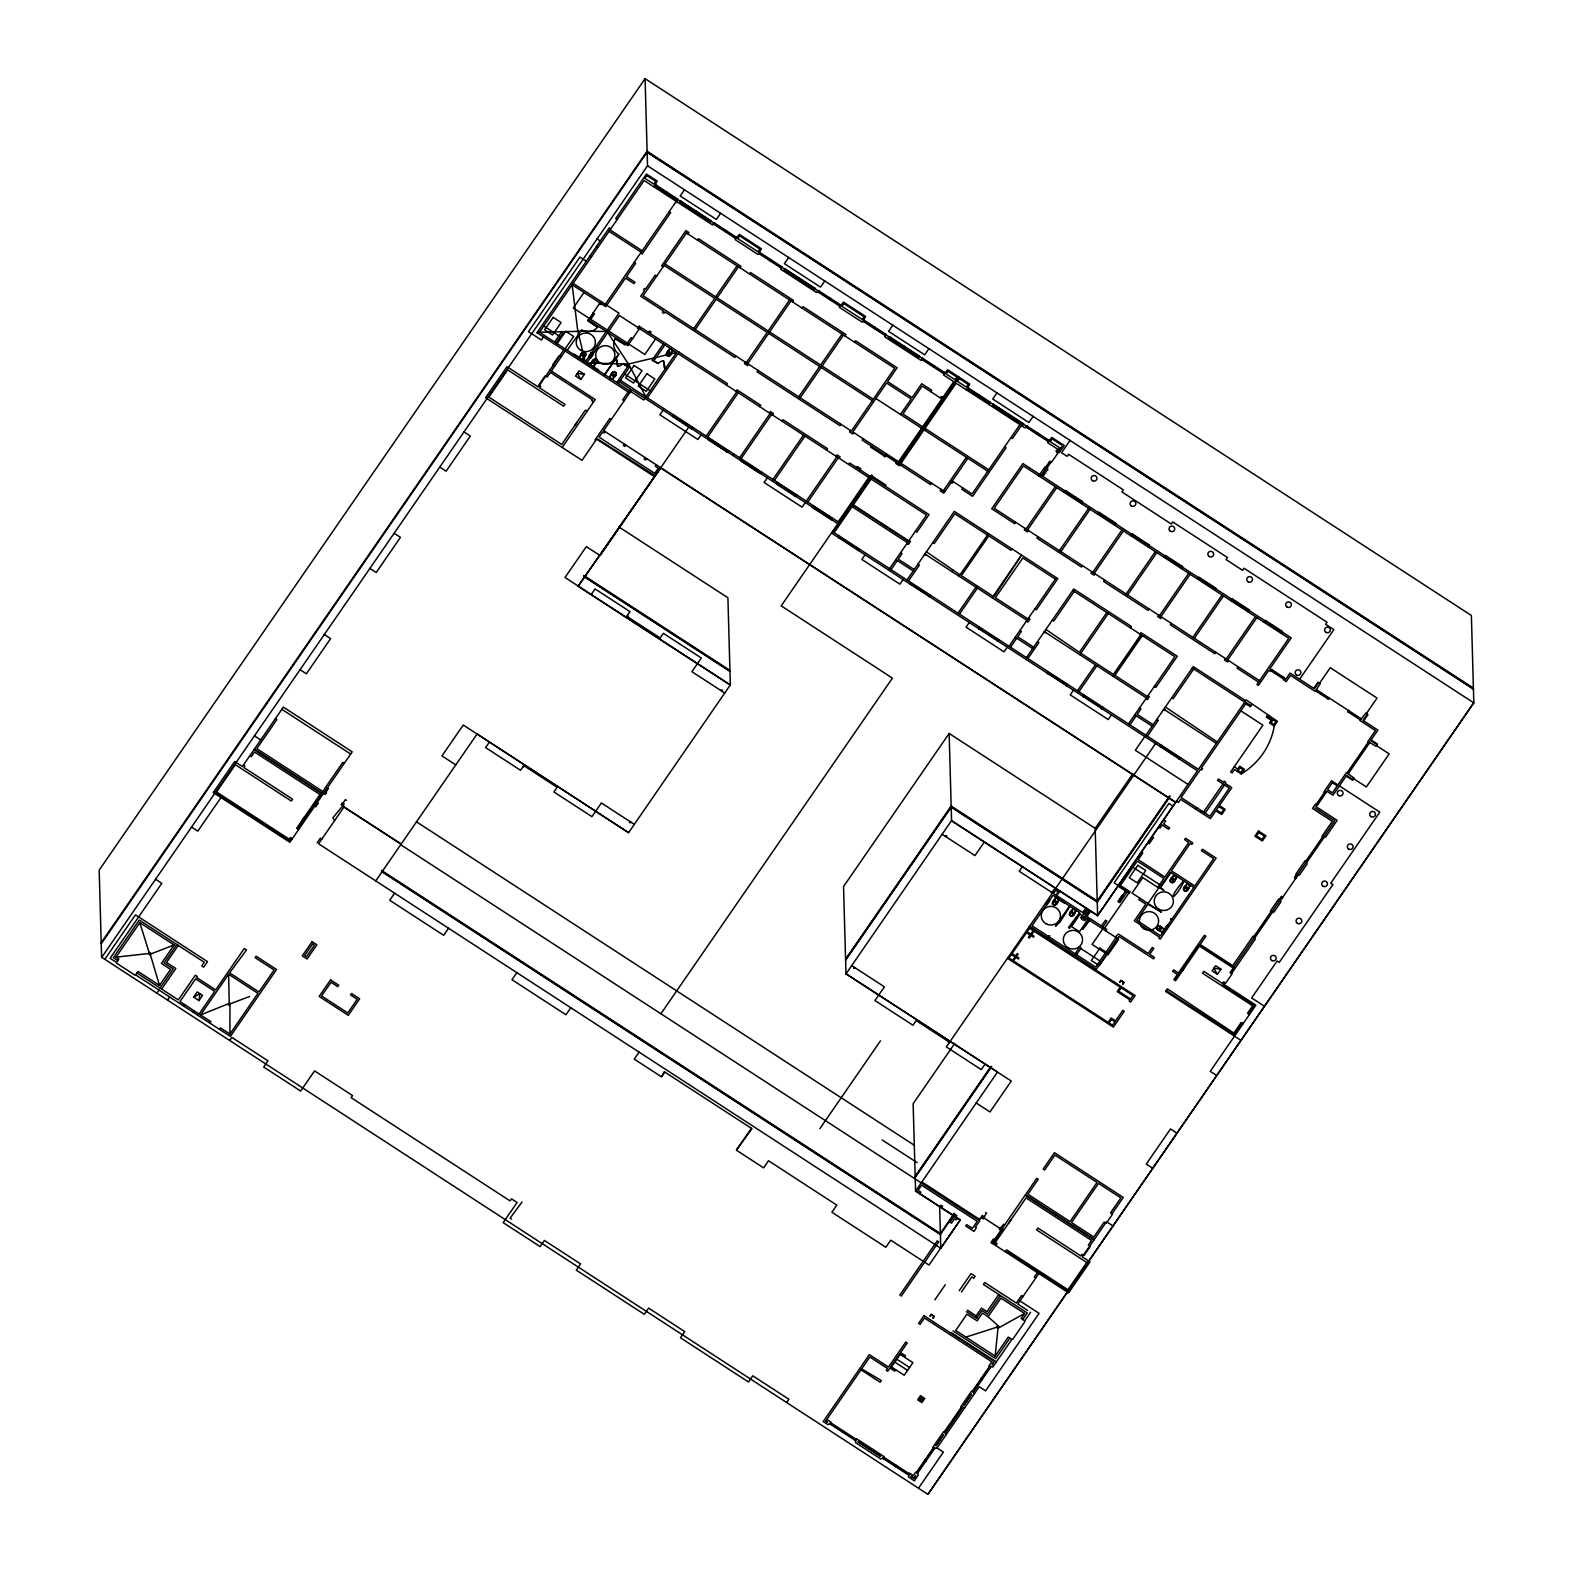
<?xml version="1.0" encoding="UTF-8"?>
<svg xmlns="http://www.w3.org/2000/svg" width="1573" height="1573" viewBox="0 0 1573 1573"><rect width="100%" height="100%" fill="white"/><g stroke="black" fill="none" stroke-linecap="round" stroke-linejoin="round"><path stroke-width="1.5" d="M148.57 953.71C151.736 957.76 150.91 949.561 148.609 953.533L116.009 957.151L139.8 922.643L174.151 944.96L161.409 963.443L170.572 969.401L159.522 985.426L137.991 971.426L135.632 974.867L230.386 1036.41L276.553 969.499L256.084 956.187L255.101 957.623L274.115 969.971L258.955 991.934L229.579 972.842L246.509 949.974L244.248 948.519L215.698 989.909L196.566 977.482L197.274 976.459L195.347 975.201L178.319 999.877L136.93 972.979M628.61 364.661L628.276 363.461L645.893 396.888M988.08 1316.719L982.496 1313.081L977.148 1320.828L966.923 1314.183L955.696 1330.463L995.158 1356.103L997.99 1328.222L1024.574 1313.475L1000.92 1298.099L988.08 1316.719L999.091 1326.649M198.984 1000.566L199.889 993.664L193.656 997.105L198.984 1000.566L202.543 995.394L197.235 991.934L193.656 997.105M583.603 360.827L573.693 354.299M1054.755 896.394L1064.724 902.882M1159.458 928.483L1159.616 928.247A2.517 2.438 -1.6 0 1 1160.677 928.601L1160.264 929.191M598.448 370.559L588.479 364.091M1473.822 702.875L1471.384 615.495L645.087 78.65L99.178 870.125L101.616 957.505L647.525 165.775L1473.822 702.875L927.913 1494.35L101.596 957.229M101.203 942.719L647.113 151.244L1473.409 688.089M101.223 943.78L647.152 152.03L1473.429 688.876M104.801 959.314L135.455 914.857L207.479 961.654L203.684 967.159L201.757 965.901L204.254 962.283L139.269 920.067L113.335 957.662L117.798 960.552M619.408 381.747L630.301 388.826L629.633 392.876L537.003 332.69L609.282 227.908L610.737 228.872M220.987 797.55L197.805 831.154L191.434 827.005M543.511 336.917L541.368 340.024L528.489 331.647L579.906 257.107L586.277 261.256M653.778 186.754L655.449 184.67L677.786 199.181L676.98 200.341L654.663 185.85M655.194 186.184L655.98 185.024M583.976 292.499L573.28 307.993L589.226 318.356M554.6 342.069L561.364 332.237L562.839 333.201L556.056 343.012M557.117 343.701L565.67 331.293L573.653 336.484L565.1 348.891M665.556 192.928L666.362 191.768M666.087 193.263L666.893 192.103M539.087 384.657L545.182 375.809L547.168 377.087L550.393 372.447L592.51 399.817L591.802 400.84L593.532 401.96M558.867 355.97L552.752 364.818L554.758 366.116M563.724 350.051L538.222 386.997L506.998 366.706L485.605 397.713L582.03 460.358L596.678 439.103L654.545 476.698M551.356 371.031L565.179 350.995M567.224 350.268L581.656 329.897A11.974 11.621 -1.6 0 0 597.602 327.164L587.81 320.42M599.392 303.628L600.847 304.572L602.361 302.39L599.923 302.861L587.889 320.853L597.602 327.164M599.923 302.861L572.159 284.811L577.763 331.077L606.333 331.51L588.243 319.771L590.701 319.299L594.437 313.872L592.982 312.929M676.449 200.007L677.255 198.847M605.29 304.277L676.41 201.187M676.429 201.482L677.727 199.614L713.808 223.051L712.51 224.919L644.104 180.482L539.441 332.218L537.003 332.69M684.471 189.763L680.185 195.976L716.344 219.453L720.611 213.259M677.727 202.327L675.604 202.347M680.499 202.642L681.306 201.482M583.426 354.967A2.517 2.438 -1.6 0 1 583.052 355.813L582.482 355.439A2.517 2.438 -1.6 0 1 583.131 354.751L583.445 354.908A2.517 2.438 -1.6 0 1 583.19 355.773M176.805 944.449L164.064 962.932L173.246 968.889L160.053 988.001M178.28 945.393L166.522 962.46L175.822 968.496L161.645 989.043M694.912 212.001L695.718 210.841M156.887 993.153L159.03 990.046M695.443 212.355L696.249 211.195M580.85 379.467L584.409 374.295L579.1 370.854L575.541 376.026L580.85 379.467L577.311 373.43L584.409 374.295M593.513 362.596A2.517 2.438 -1.6 0 1 594.161 361.947A2.517 2.438 -1.6 0 0 593.513 362.478L594.083 362.97A2.517 2.438 -1.6 0 0 594.496 362.144L594.299 362.006M604.563 374.531L618.74 353.984A11.974 11.621 -1.6 0 1 615.259 338.647L625.857 344.212M687.893 233.905L688.876 232.489L685.946 230.582L661.623 265.857L663.078 266.8M167.525 1000.054L169.648 996.967M625.602 344.035L624.973 344.939L615.259 338.647M709.875 221.714L710.662 220.554M604.819 374.708L618.995 354.161M697.468 240.118L698.451 238.703L740.962 266.329L739.979 267.744M638.992 329.347L637.537 328.403L639.051 326.201L639.523 328.58L627.843 345.509L627.371 343.13L631.107 337.703L632.582 338.667M713.926 224.349L714.732 223.189M289.491 840.71L291.221 838.232M297.631 828.932L323.291 791.711L325.847 793.382M562.151 447.44L595.223 399.522L549.901 370.068M612.742 375.18L612.782 375.121A2.517 2.438 -1.6 0 1 613.411 374.433L613.726 374.59A2.517 2.438 -1.6 0 1 613.49 375.455L612.742 375.18A2.517 2.438 -1.6 0 1 613.431 374.472M325.985 792.064L328.403 788.584L327.341 787.876M615.869 358.683L617.678 366.391A8.022 7.786 -1.6 0 0 623.006 363.678L627.843 366.45M183.746 1006.11L184.729 1004.695M648.607 332.434L649.59 330.999L651.045 331.962L650.082 333.378M616.793 382.475L628.02 366.194L629.475 367.138L618.248 383.419M725.094 231.605L725.881 230.445M725.625 231.939L726.411 230.779M655.548 338.982L644.851 354.495L628.905 344.133M193.322 1012.324L194.285 1010.908M343.012 803.115L345.411 799.635L346.473 800.323M198.1 1015.43L214.715 991.344L195.583 978.898L179.932 1001.588L199.083 1014.015M317.156 842.833L320.361 838.173L321.816 839.117M342.108 806.654L332.847 817.842L334.656 820.516M595.007 439.988L609.813 418.516L611.287 419.46M628.158 391.913L622.652 399.916L624.107 400.859M735.181 238.172L735.987 236.992M209.917 1023.119L210.9 1021.703L200.538 1014.959L228.616 974.257L257.972 993.35L229.914 1034.051L220.476 1027.916L219.492 1029.332M597.72 439.123L655.213 475.734M656.236 464.763L655.253 466.198L658.32 468.184L654.742 473.355L599.077 437.176L602.636 432.005L604.229 433.047L605.212 431.612L603.619 430.589L631.776 389.77L672.399 416.176M663.314 344.035L652.087 360.315L653.542 361.259L664.769 344.979M665.418 368.593L663.491 360.807A8.022 7.786 -1.6 0 0 658.163 363.501L653.719 361.003M627.804 364.032L586.749 362.95L619.467 315.544L676.469 352.588L643.77 399.994L539.441 332.218L578.49 331.352M693.752 328.639L714.693 298.28L664.062 265.385M715.676 296.845L737.068 265.837M647.368 397.851L678.907 352.116M695.207 329.583L738.524 266.8M624.343 444.058L623.36 445.474L624.953 446.516L625.936 445.08M759.366 253.882L760.172 252.722M749.554 273.958L750.537 272.542L793.461 300.423L792.477 301.839M663.118 410.14L659.913 414.8L697.92 439.496L701.125 434.836M229.717 1040.461L231.841 1037.374L268 1060.851L263.713 1067.045L300.659 1091.052L314.561 1070.898L352.568 1095.595L351.133 1097.659L510.065 1200.907L511.5 1198.842L517.084 1202.48L503.183 1222.634L540.129 1246.622L544.396 1240.428L580.535 1263.905L576.269 1270.119L644.301 1314.32L648.587 1308.107L684.727 1331.603L680.46 1337.797L748.492 1381.998L752.759 1375.805L788.918 1399.282L786.775 1402.388M769.728 260.607L770.534 259.447M770.259 260.961L771.065 259.801M673.382 414.741L672.438 416.471L691.569 428.898L692.376 427.738L673.224 415.311M672.969 416.806L673.755 415.646M645.068 457.527L644.104 458.942L645.697 459.985L646.68 458.549M780.641 267.685L781.427 266.525M788.663 257.461L784.376 263.654L820.516 287.131L824.803 280.938M784.691 270.32L785.478 269.16M735.889 356.009L734.906 357.425L664.868 311.926L663.885 313.342L662.43 312.398L663.413 310.982L640.683 296.216L644.596 290.533L643.534 289.845L644.517 288.41L645.579 289.117L655.213 275.157L656.669 276.101M688.915 426.893L600.139 555.584L586.336 546.598L565.022 577.488L730.344 684.884L628.59 832.687L477.091 734.001L375.75 880.9M691.039 428.564L691.845 427.384M692.848 427.404L691.864 428.819L776.57 483.855M726.431 385.051L727.414 383.615L639.051 326.201M799.104 279.699L799.91 278.519M799.635 280.033L800.441 278.873M745.445 362.223L744.462 363.638L747.529 365.624L748.512 364.208M746.251 362.734L767.191 332.375L716.167 299.224M768.175 330.959L789.548 299.951M747.706 363.697L791.022 300.895M489.439 742.023L485.605 747.588L520.565 770.298L523.77 765.638L557.117 787.306L553.912 791.966L591.92 816.662L601.358 802.958L634.194 824.291M591.212 594.496L595.046 588.931L629.986 611.641L626.782 616.282L660.129 637.95L663.334 633.309L701.342 658.006L691.904 671.691L724.72 693.024M736.007 391.264L736.99 389.848L760.762 405.283L759.798 406.719M706.238 436.095L736.793 391.775M707.693 437.038L738.268 392.719M394.626 893.169L389.73 900.267L443.684 935.325L448.58 928.208M709.049 437.923L708.106 439.654L727.237 452.08L728.535 450.566M708.636 439.988L709.443 438.828M758.068 370.422L757.085 371.838L840.021 425.713L840.985 424.297M814.047 289.412L814.853 288.233M802.053 308.072L803.036 306.637L845.94 334.538L844.976 335.953M818.098 292.027L818.904 290.867M828.479 298.772L829.266 297.612M829.01 299.106L829.797 297.946M726.706 451.746L727.513 450.566M732.821 455.423L733.804 454.007M839.372 305.85L840.179 304.69M524.831 766.326L523.042 766.68M627.843 616.97L627.489 615.259M769.354 412.932L770.337 411.516L773.385 413.502L772.422 414.918M739.585 457.763L770.16 413.443M741.04 458.706L771.615 414.407M742.082 459.375L741.139 461.105L760.27 473.532L761.076 472.372L741.925 459.945M741.669 461.459L742.456 460.279M781.978 421.131L782.961 419.716L827.477 448.639L826.494 450.055M798.73 396.848L819.671 366.489M842.047 334.046L820.654 365.054L665.045 263.969M800.205 397.792L843.502 335.01M863.557 321.561L864.364 320.4M759.739 473.198L760.546 472.038M760.565 473.453L761.548 472.038M854.532 342.167L855.515 340.751L897.102 367.767L887.585 381.59L912.163 397.576L921.699 383.733L931.786 390.301L930.823 391.716M767.309 477.838L764.104 482.478L802.112 507.175L805.317 502.534M873.919 328.305L874.726 327.125M874.45 328.639L875.257 327.479M772.933 479.431L803.508 435.111M774.408 480.375L804.963 436.075M777.554 482.439L776.61 484.15L795.741 496.596L796.548 495.436L777.416 482.99M777.141 484.504L777.947 483.344M884.812 335.383L885.619 334.223M892.835 325.139L888.568 331.352L924.708 354.829L928.974 348.616M888.863 338.018L889.669 336.838M795.21 496.242L796.017 495.082M797.019 495.082L796.056 496.498L838.665 524.202M903.295 347.377L904.082 346.217M903.826 347.731L904.613 346.552M850.56 430.51L849.577 431.926L852.645 433.912L853.608 432.496M836.069 456.268L837.052 454.853L840.1 456.839L839.117 458.254M806.3 501.099L836.856 456.78M807.755 502.062L838.33 457.743M813.241 505.621L812.297 507.332L831.429 519.778L832.707 518.264M812.828 507.686L813.634 506.526M918.239 357.091L919.045 355.931M863.184 438.71L862.201 440.145L930.646 484.602L931.629 483.186M848.692 464.468L849.676 463.052L929.014 514.587L916.882 532.166L915.427 531.222M922.289 359.725L923.095 358.565M856.636 467.574L857.344 466.532L860.805 468.793L860.077 469.816M871.422 446.122L870.714 447.165L884.557 456.15M900.484 414.486L911.18 398.991L886.602 383.006L852.822 431.985L898.537 461.676L953.749 381.649L943.544 375.023L944.842 373.135L947.654 369.734L958.468 376.753L899.992 462.639L958.999 377.107L969.794 384.107L967.631 387.941M933.458 366.981L934.264 365.821M933.988 367.315L934.795 366.155M516.888 972.586L511.972 979.704L565.926 1014.742L570.842 1007.644M830.898 519.424L831.704 518.264M630.144 821.657L629.436 822.699L631.225 822.345M720.69 690.39L722.479 690.055L721.751 691.098M869.731 476.088L838.193 521.823L620.391 380.312M837.681 523.947L781.191 605.841L892.422 678.12L660.896 1013.779M886.248 453.693L884.282 456.544L886.189 455.718M838.134 523.848L871.442 475.144L872.386 475.754L832.255 533.503M870.675 477.248L837.957 524.104M870.931 476.875L871.914 475.439M884.754 456.839L886.209 454.715L898.694 462.816M943.544 373.529L944.351 372.368M872.13 477.641L834.162 532.677L1198.41 769.335L1246.268 699.946L1277.492 721.358L1274.287 726.018A71.866 69.782 -1.6 0 1 1241.215 773.936L1234.451 769.531L1232.131 772.894L1230.656 771.95L1262.922 725.173L1240.861 710.839M838.901 538.104L839.844 536.373M839.431 538.438L840.238 537.278M940.379 397.949L941.362 396.514L942.817 397.477M896.551 462.462L895.843 463.484L899.304 465.726L956.128 383.202L1025.065 427.974L1026.363 426.106L990.282 402.668L988.984 404.536M899.245 463.17L958.724 376.93M885.225 486.155L885.933 485.113L872.111 476.127M966.333 389.829L968.005 387.745L990.341 402.255L989.535 403.416L967.198 388.905M967.729 389.259L968.535 388.079M857.501 550.176L858.307 549.016M858.032 550.53L858.838 549.37L839.707 536.924M858.327 550.432L859.31 549.016M865.071 554.817L861.866 559.477L899.874 584.173L903.079 579.513M978.111 395.983L978.898 394.823M978.642 396.337L979.428 395.157M989.004 403.062L989.81 401.901M997.026 392.837L992.74 399.031L1028.88 422.508L1033.166 416.314M993.055 405.696L993.861 404.536M941.185 489.4L940.202 490.815L943.8 493.155L967.867 458.254M889.571 568.679L926.556 515.059L871.147 479.057M943.308 490.776L966.392 457.31M891.046 569.642L897.279 560.598M953.238 481.692L952.255 483.108L951.193 482.419M1007.467 415.056L1008.273 413.896M1007.998 415.41L1008.804 414.25M962.814 487.905L961.831 489.321L972.586 496.321L1006.012 447.872L1004.537 446.929M906.992 579.985L954.3 511.382L1057.823 578.648L1036.351 609.773L1034.896 608.83M908.447 580.948L919.419 565.061L917.944 564.097M926.359 554.974L924.373 554.797M909.961 583.976L910.944 582.561M910 584.291L910.787 583.131L929.938 595.557M1019.914 424.631L972.114 493.961L952.176 481.004M910.531 584.625L911.337 583.465M1021.388 425.595L1012.422 438.572L1010.967 437.628M1022.411 424.769L1023.217 423.609M1026.481 427.404L1027.267 426.244M1036.843 434.148L1037.649 432.988M1037.374 434.482L1038.18 433.322M928.601 596.364L929.407 595.204M929.132 596.718L930.41 595.204M951.921 571.589L952.904 570.154M1047.736 441.227L1048.542 440.066M959.078 576.229L988.493 533.601M988.807 535.862L961.359 575.659L993.92 596.816L1020.562 556.488M639.149 1052.022L634.234 1059.121L661.486 1076.817L664.769 1072.039M1060.143 448.069L1056.034 450.959L1057.489 451.903L1060.143 448.069L1050.272 441.659L1052.16 438.946L1061.618 445.08M1046.812 466.906L1050.017 462.246M1041.346 475.321L1046.576 467.732L1045.121 466.788L1038.809 475.931L1040.579 475.577M1057.39 452.827L1056.545 451.53L1057.921 453.162L1051.374 462.383M1042.014 475.754L1045.73 468.951M1062.247 446.417L1058.334 450.684M1042.84 476.481L1047.952 469.088L1046.36 468.046M1070.112 440.322L1061.559 452.709L1067.143 456.347L1068.559 454.282L1123.319 489.852L1121.883 491.916L1171.315 524.025L1172.75 521.961L1227.491 557.53L1226.075 559.595L1242.552 570.311L1243.968 568.246L1327.022 622.2L1325.606 624.265L1333.845 629.613L1299.613 679.241M1015.686 522.275L1014.723 523.691L991.718 508.748L1022.922 463.543L1039.792 474.495M958.016 613.155L975.929 587.181M959.471 614.099L977.384 588.125M1025.262 528.489L1024.279 529.904L1027.346 531.89L1028.329 530.475M1011.99 548.859L1011.006 550.275L954.791 513.761L934.303 543.471L932.828 542.528M1026.068 529L1055.286 486.627M1027.523 529.963L1056.761 487.571M969.263 622.515L966.058 627.155L1004.066 651.851L1007.271 647.211M1064.036 492.31L1065.511 490.52L1082.519 501.571L1081.713 502.731L1064.705 491.68M992.15 597.701L1021.546 555.072M1065.236 492.015L1066.042 490.855M1037.885 536.688L1036.902 538.104L1081.418 567.027L1082.401 565.611M978.563 628.826L979.507 627.116M979.094 629.18L979.9 628.02M1081.182 502.377L1081.988 501.217M1081.379 503.576L1082.342 502.141L1098.367 512.562M997.164 640.919L997.97 639.759M1059.415 550.668L1088.654 508.295M997.695 641.273L998.501 640.113L979.369 627.666M997.99 641.174L998.973 639.759M1060.871 551.631L1090.109 509.239M1097.384 513.978L1098.858 512.188L1115.867 523.239L1115.06 524.399L1098.052 513.349M1098.583 513.702L1099.389 512.523M1009.04 646.306L1056.368 577.704M949.148 733.451L951.586 820.85L1097.62 915.722L1095.182 828.342L949.148 733.451L843.541 886.543L845.979 973.943L997.479 1072.078L915.584 1191.095L960.218 1220.117L940.792 1248.274L318.611 843.777L343.917 807.087L401.056 844.209M1010.515 647.25L1016.748 638.205M1114.529 524.045L1115.336 522.885M1114.726 525.244L1115.709 523.829L1131.715 534.23L1130.731 535.646M1026.461 657.612L1073.769 589.01L1131.439 626.467L1130.476 627.902M1027.916 658.556L1038.868 642.669L1037.413 641.725M1045.829 632.582L1043.823 632.425M1074.261 591.369L1053.753 621.099L1052.298 620.136M1091.977 571.825L1090.993 573.241L1094.041 575.226L1095.024 573.811M1092.763 572.336L1122.001 529.963M1094.238 573.3L1123.456 530.927M1131.95 535.371L1132.737 534.21M1104.6 580.024L1103.617 581.459L1148.133 610.383L1149.116 608.948M845.566 959.137L951.173 806.045L1097.207 900.936L1169.722 795.82M845.586 959.923L951.193 806.831L1097.246 901.722L1169.742 796.607M845.605 960.199L951.193 807.106L1097.246 901.998L1169.742 796.882M1047.264 673.46L1048.208 671.75M1047.795 673.814L1048.601 672.654M845.979 973.943L951.567 820.575L1097.62 915.447L1197.427 770.75L831.724 533.149L838.311 524.713M854.493 967.415L853.785 968.457L855.555 968.103M945.039 836.148L946.808 835.814L946.101 836.836M1147.897 545.733L1148.683 544.553M1148.074 546.912L1149.214 544.907L1132.206 533.857L1131.42 535.017L1148.428 546.067M1106.822 612.526L1079.373 652.323L1045.888 629.436M751.422 1128.333L736.361 1150.158L763.593 1167.874L768.509 1160.756L836.797 1205.134L831.901 1212.252L885.855 1247.291L890.751 1240.193L929.033 1265.046L960.218 1219.842L915.565 1190.82M1079.845 654.683L1108.277 613.47M1126.13 594.024L1155.349 551.631M1127.585 594.968L1156.824 552.595M1065.865 685.553L1066.671 684.393M1066.396 685.907L1067.202 684.747L1048.07 672.3M1066.71 685.808L1067.674 684.393M1164.099 557.314L1165.573 555.525L1182.581 566.575L1181.775 567.735L1164.767 556.685M1073.455 690.193L1070.23 694.853L1108.237 719.549L1111.442 714.889M1165.298 557.039L1166.104 555.879M1077.485 690.763L1095.398 664.789M1078.94 691.707L1096.853 665.753M1082.755 696.524L1083.699 694.794M1083.286 696.859L1084.072 695.699M984.403 841.889L974.945 855.594L942.129 834.26M1181.244 567.401L1182.051 566.241M1181.441 568.581L1182.404 567.165L1198.429 577.566M1140.032 634.116L1141.015 632.7L1177.292 656.256L1155.821 687.401L1154.346 686.457M1140.838 634.627L1113.389 674.424L1080.828 653.267M1113.291 676.41L1141.723 635.197M1142.293 635.571L1114.844 675.368L1147.405 696.524M1158.691 615.161L1157.708 616.596L1160.756 618.582L1161.739 617.147M1159.478 615.692L1188.716 573.3M1160.933 616.636L1190.171 574.263M1101.356 708.617L1102.162 707.437M1101.887 708.951L1102.693 707.791L1083.541 695.364M1102.181 708.872L1103.165 707.437M1197.446 578.982L1198.921 577.193L1215.929 588.243L1215.123 589.403L1198.115 578.353M1198.646 578.707L1199.452 577.547M819.887 1128.667L880.487 1040.815M1171.315 623.38L1170.332 624.796L1214.848 653.719L1215.831 652.284M1022.411 866.585L1019.206 871.245L1052.553 892.913M1214.592 589.069L1215.398 587.909M1214.789 590.249L1215.772 588.833L1231.777 599.234L1230.794 600.65M1128.51 723.914L1174.854 656.727L1072.786 590.426M1129.965 724.858L1136.217 715.813M1192.826 637.36L1222.064 594.987M1194.3 638.304L1223.519 595.931M1232.013 600.375L1232.799 599.215M1144.81 736.557L1135.352 750.262L1187.989 784.435M1145.911 735.22L1193.238 666.618L1245.737 700.732M1147.386 736.184L1158.338 720.277L1156.883 719.333M1165.298 710.21L1163.292 710.033M1193.73 668.997L1173.222 698.707L1171.767 697.763M1050.961 891.871L1052.73 891.537M1095.182 828.342L1132.835 773.759M948.48 1041.562L948.814 1043.292M1052.022 892.56L1055.227 887.919M1155.565 743.557L946.317 1046.91L981.277 1069.62L985.111 1064.056M1247.959 610.737L1248.746 609.577M1248.136 611.917L1249.277 609.911L1232.269 598.861L1231.482 600.021L1248.49 611.071M1046.655 904.514L1032.006 925.769L1095.653 967.12L1116.063 937.547M1049.329 900.641L1053.045 895.273L1079.609 912.537L1068.441 927.637L1069.502 928.326L1079.511 913.795M954.772 1043.332L913.146 1103.715L915.584 1191.095M1060.005 891.026L1056.8 895.666L1082.716 912.497L1085.921 907.857M1160.323 746.644L1161.307 745.209M1160.363 746.939L1161.149 745.779L1180.301 758.206L1179.494 759.366M1160.894 747.293L1161.68 746.133M1225.387 658.517L1224.404 659.932L1227.471 661.918L1228.454 660.503M1226.193 659.028L1255.411 616.655M1227.648 659.972L1256.886 617.599M1263.886 622.161L1265.361 620.372L1282.369 631.422L1281.582 632.582L1264.554 621.532M1265.105 621.866L1265.891 620.706M1048.483 936.466L1049.722 935.778L1049.014 936.82M1069.522 905.989L1055.621 926.143L1059.927 922.112L1070.053 906.323M1238.01 666.716L1237.027 668.132L1258.557 682.112M1072.275 912.537L1072.884 912.851A2.517 2.438 -1.6 0 1 1072.078 913.638L1071.901 913.421A2.517 2.438 -1.6 0 1 1072.275 912.379M1178.964 759.031L1179.77 757.871M1179.789 759.287L1180.772 757.871M1080.041 914.149L1071.488 926.556L1079.471 931.727L1088.024 919.32M1080.651 917.728L1081.732 916.174M1081.634 917.983L1081.693 919.399M1281.051 632.228L1281.838 631.068M1281.228 633.427L1282.211 631.992L1291.217 637.851L1269.824 668.859L1271.259 669.783M1084.289 919.713L1082.912 920.205M1090.718 910.964L1086.864 916.528L1106.684 929.387L1105.701 930.803M1084.918 920.48L1085.98 918.927M1089.086 920.008L1082.716 929.25L1089.617 920.362M915.171 1176.309L990.125 1067.634M915.191 1177.096L991.541 1066.396M915.191 1177.371L991.541 1066.671M1097.62 915.722L1175.7 802.25L603.619 430.589M1246.209 703.092L1201.477 767.958L1202.539 768.646L1201.556 770.062L1200.494 769.374L1181.067 797.531L1209.912 816.269L1229.339 788.112L1217.502 780.424L1218.485 779.009L1223.538 782.292L1224.246 781.25L1225.701 782.194L1224.993 783.236L1231.777 787.64L1219.39 805.592L1225.229 809.387L1221.67 814.558L1215.831 810.764L1210.384 818.648L1180.615 799.3L1178.472 802.407L1176.486 801.109M1075.067 953.749L1079.688 947.025L1081.162 947.968L1076.522 954.693M1271.397 671.042L1272.203 669.882M1251.833 704.684L1250.397 706.749L1245.777 703.741M1124.577 890.318L1124.931 892.029M1101.493 926.025L1105.504 920.205L1106.959 921.149L1102.948 926.969M1122.611 895.391L1125.639 891.006L1117.931 885.992M1118.875 901.939L1123.142 895.745M1119.131 902.115L1123.417 895.922M919.812 1193.592L920.795 1192.157L918.003 1190.348L921.581 1185.177L977.266 1221.356L972.448 1228.336L966.726 1224.62L965.743 1226.036L973.982 1231.403L976.4 1227.903L975.339 1227.215L979.704 1220.884L400.702 844.721M1102.771 928.915L1092.075 944.41L1108.021 954.772L1118.718 939.278L1078.98 913.461M1104.679 928.09L1129.198 892.56L1114.176 882.807L1168.896 803.469L1173.006 806.143M1283.096 678.651L1283.902 677.471M1196.031 809.328L1197.014 807.893M1139.776 898.124L1138.793 899.559L1145.852 904.121L1134.349 920.795L1159.537 937.154L1158.809 938.196L1160.205 939.101L1216.086 858.091L1202.401 849.204L1201.418 850.619L1213.648 858.563L1194.811 885.992L1171.354 870.754L1190.25 843.364L1191.842 844.406L1192.826 842.99L1185.531 838.232L1184.548 839.648L1188.795 842.42L1164.905 877.046L1138.203 859.684L1142.843 852.959L1141.015 852.527M1267.779 715.046L1266.344 717.111L1271.279 720.316M1200.828 812.435L1201.792 810.999M1115.257 937.016L1118.462 934.047L1148.231 953.395L1152.321 947.438L1153.795 948.401L1149.686 954.339L1154.484 957.446L1153.501 958.881L1118.954 936.427L1096.145 969.499L1029.568 926.241M1203.522 812.12L1222.949 783.964M1205.115 813.162L1224.541 785.006M1237.42 769.413L1239.642 766.189L1244.42 769.295L1241.215 773.936M1271.731 719.667L1269.49 722.892L1274.287 726.018M1148.015 903.472L1158.711 887.978L1142.765 877.616L1132.068 893.11L1161.307 912.104L1147.936 904.16M1148.29 903.649L1136.787 920.323L1160.5 935.738L1193.828 887.408M1159.694 887.683L1170.391 872.17L1193.769 887.369M940.025 1206.707L941.008 1205.292L942.601 1206.334L941.617 1207.749M1170.922 872.523L1160.579 887.506L1163.941 890.436L1158.22 886.739L1163.922 878.462L1137.22 861.1L1120.389 885.52L1130.22 891.911L1129.237 893.326L1127.113 891.95L1119.799 902.548L1117.931 901.349L1122.218 895.135L1124.085 896.354M1173.025 878.914L1173.596 879.287A2.517 2.438 -1.6 0 1 1172.947 879.976L1172.73 879.838M1313.711 688.384L1317.977 682.19L1320.239 683.645L1315.225 691.432L1290.529 675.387L1286.262 681.581L1283.371 679.713L1284.433 677.825L1271.672 669.528L1270.276 671.199L1268.841 670.275L1258.42 685.395L1256.965 684.452L1288.779 638.323L1023.394 465.903L994.175 508.276L1259.54 680.696M1318.646 682.603L1314.379 688.817L1290.057 673.008L1285.77 679.221L1284.355 678.297M952.766 1215.005L953.749 1213.57L956.817 1215.555L955.558 1217.364L957.151 1218.406L956.187 1219.822L954.575 1218.8L951.547 1223.184L950.092 1222.241L954.378 1216.027M1319.57 683.213L1330.266 667.719L1377.044 698.097L1366.347 713.611M954.26 1213.353L940.379 1233.488L381.511 870.38M1183.663 880.801C1166.871 899.658 1172.73 903.335 1184.213 881.155M954.28 1214.14L940.418 1234.53L381.551 871.442M899.736 1295.228L922.191 1262.667M923.174 1261.251L937.252 1240.841L938.727 1241.785L901.211 1296.191M1316.306 691.314L1317.112 690.154M1119.681 982.083L1120.92 980.274L1124.105 982.339L1122.866 984.147M1119.937 982.24L1121.018 980.707L1123.673 982.417L1122.591 983.97M1161.798 933.025L1167.422 924.885M1328.005 698.904L1328.811 697.743M1329.48 697.881L1328.536 699.257L1315.775 690.96L1316.581 689.8L1361.235 718.802L1360.193 720.65L1375.451 730.56L1367.979 741.375L1375.982 746.251L1377.496 744.049L1371.125 739.9M830.387 1424.253L831.193 1423.093M979.33 1219.901L982.358 1215.496M984.678 1217.01L983.341 1218.957L981.749 1217.915M842.341 1432.02L843.148 1430.86M842.872 1432.374L843.679 1431.194M934.854 1299.849L945.275 1284.748M929.958 1316.07L931.196 1314.261L934.382 1316.345L933.143 1318.154M930.213 1316.247L931.295 1314.694L933.949 1316.424L932.868 1317.977M1348.612 710.308L1347.668 711.684L1360.429 719.962M1348.199 712.018L1349.005 710.858M1000.625 1227.373L999.288 1229.319L1000.88 1230.342M854.847 1440.14L855.633 1438.98M959.255 1290.686L971.033 1273.638L975.142 1276.313L973.805 1278.239L971.819 1276.942L961.398 1292.082M992.071 1243.142L1025.124 1195.205L1093.963 1239.937M993.035 1243.771L1003.181 1229.044M1174.716 980.136L1199.098 944.803L1234.451 967.769L1230.735 973.136M995.788 1245.56L997.066 1243.692L995.276 1242.513L1026.068 1197.879L1091.524 1240.409L1088.3 1245.049L1090.305 1246.347L1084.19 1255.195M1359.898 719.628L1360.704 718.468M1367.291 714.221L1363.005 720.414L1377.889 730.088L1370.673 740.549L1377.044 744.698M1363.673 720.847L1367.94 714.653L1365.698 713.179L1361.176 719.235M1005.344 1251.774L1006.641 1249.906L1067.969 1289.742L1086.766 1262.49L1036.607 1229.889L1037.905 1228.021L1080.828 1255.903L1081.89 1254.35L1083.364 1255.313M1316.149 804.472L1324.702 792.064L1325.901 792.851L1317.348 805.238L1315.402 804.216L1312.492 808.443L1332.292 821.322L1322.107 836.069L1323.955 837.485L1306.848 862.299L1305.649 861.532L1322.755 836.718M1317.093 804.334L1324.938 792.969M1316.857 805.179L1315.913 806.556L1337.168 820.378L1325.567 837.19L1324.112 836.246M1348.022 772.795L1368.707 742.83M1000.389 1295.523L987.569 1314.124L981.965 1310.506L976.636 1318.253L976.145 1315.873L981.493 1308.126L986.94 1311.666L998.796 1294.481M883.416 1458.702L884.203 1457.542M1217.384 974.316L1220.963 969.165L1215.634 965.704L1212.075 970.875L1217.384 974.316L1213.864 968.28L1220.963 969.165M1270.964 911.809L1253.858 936.604L1255.038 937.39L1272.164 912.576L1270.315 911.16L1278.613 899.127L1280.678 900.228L1297.784 875.433L1296.585 874.647L1294.441 877.754L1295.68 878.56M1279.478 899.461L1281.621 896.354L1282.86 897.161M1254.802 936.486L1271.2 912.714M1280.442 899.323L1281.857 897.259M1295.405 877.616L1296.84 875.551M1306.593 861.394L1322.991 837.623M1271.77 912.104L1280.068 900.071M1323.562 837.013L1334.73 820.85L1314.93 807.971M1222.516 985.052L1224.325 982.437M1225.052 982.909L1223.991 984.462L1255.883 1005.167L1210.247 1071.331L1216.637 1075.46M1231.482 973.608L1255.372 938.963L1253.917 938M895.371 1466.469L896.177 1465.308M895.902 1466.803L896.708 1465.643M1037.374 1272.577L1034.346 1276.981L1035.801 1277.925M1038.829 1273.54L1017.81 1304.017L1027.641 1310.407M907.857 1474.589L908.663 1473.429M995.158 1356.103L1008.254 1337.109L1011.852 1339.449L996.338 1361.923L951.685 1332.921M1024.574 1313.475L1021.093 1318.508L1024.692 1320.828L1030.571 1312.315M933.497 1447.573L916.39 1472.367L917.59 1473.154L934.696 1448.34L933.025 1447.022L943.682 1431.587L946.258 1434.537M972.35 1391.24L989.456 1366.426L990.656 1367.212L973.549 1392.007L971.662 1391.024L961.005 1406.459L964.8 1407.658M917.334 1472.249L925.357 1460.629M925.711 1460.098L933.733 1448.477M945.334 1431.686L953.336 1420.045M953.71 1419.534L961.713 1407.914M973.313 1391.102L981.336 1379.482M981.69 1378.97L989.712 1367.33M1009.866 1338.151L995.689 1358.698L953.022 1330.974M1022.686 1319.55L1027.228 1312.944L983.381 1284.453L984.718 1282.526L1016.355 1303.073L1021.506 1295.582L1022.981 1296.526M934.48 1447.986L936.82 1448.222L979.232 1386.737L985.602 1390.866L1039.084 1313.357L1019.953 1300.93M973.117 1391.967L974.238 1393.973M1012.697 1339.331L1024.908 1321.635M918.593 1488.038L943.367 1452.115L936.997 1447.966M1242.1 1023.158L1234.176 1034.621L1166.301 990.518M1248.51 1013.857L1254.291 1005.481L1222.614 984.914M1112.013 1213.766L1123.279 1197.427L1054.441 1152.694L1043.174 1169.054L1044.629 1169.997L1054.932 1155.074L1097.05 1182.444L1070.053 1221.592L1027.916 1194.222L1038.219 1179.298L1036.745 1178.354L1025.478 1194.694L1094.316 1239.406M1106.429 1222.968L1112.544 1214.12L1110.538 1212.822L1120.841 1197.898L1098.505 1183.388L1071.508 1222.536L1093.825 1237.047L1104.128 1222.123L1105.583 1223.066M1473.822 702.6L927.913 1494.35M578.117 586.257L660.758 467.712L578.117 586.257L730.344 685.159L727.906 597.76L618.877 526.935M149.179 952.766L139.8 922.643M151.126 953.848L174.151 944.96M200.538 1014.959L229.973 1003.122L229.914 1034.051M230.445 1003.712L249.596 996.495M965.92 1337.109L996.613 1327.278L997.695 1325.744M629.062 363.874L676.469 352.588M617.678 366.391L616.95 359.489L615.692 358.939M663.491 360.807L664.219 367.708L665.595 368.338M997.833 1328.222L996.613 1327.317M229.225 1005.403L228.046 1004.577M1172.789 879.917L1172.888 879.936A2.517 2.438 -1.6 0 0 1173.596 879.287M1186.081 888.568L1186.003 888.509A2.517 2.438 -1.6 0 1 1186.298 887.408L1186.887 887.919A2.517 2.438 -1.6 0 1 1186.101 888.647M1168.346 924.373L1161.66 934.047M647.152 152.306L1473.449 689.151M655.076 184.886L657.239 181.052L646.444 174.033L615.692 218.608L617.147 219.571M759.248 252.565L761.411 248.75L739.29 234.357L735.181 239.647L757.97 254.452L759.641 252.368L781.958 266.879L781.171 268.039L758.835 253.528M863.439 320.263L865.602 316.429L843.482 302.055L839.353 307.325L862.142 322.131L863.833 320.047L886.15 334.557L885.343 335.718L863.026 321.226M655.587 185.614L665.949 192.339M666.48 192.692L676.842 199.417M680.893 202.052L695.325 211.431M695.856 211.765L710.268 221.124M714.319 223.759L725.487 231.015M759.779 253.292L770.141 260.037M770.672 260.371L781.034 267.115M785.084 269.75L799.497 279.109M800.028 279.463L814.46 288.822M818.511 291.457L828.873 298.182M829.404 298.536L839.766 305.26M863.951 320.99L874.313 327.715M874.844 328.069L885.225 334.793M889.276 337.428L903.689 346.788M904.219 347.141L918.632 356.501M922.682 359.136L933.851 366.391M968.142 388.669L978.504 395.413M979.035 395.747L989.397 402.491M993.448 405.106L1007.88 414.486M1008.411 414.82L1022.824 424.199M1026.874 426.834L1037.236 433.558M1037.767 433.912L1048.129 440.637M1057.39 448.993L1047.716 442.701L1051.845 437.432L1064.233 445.474L1059.317 452.611L1057.725 451.589M669.194 211.647L670.649 212.591L642.138 253.941L640.663 252.997M1049.427 461.852L1050.626 462.639M941.853 398.893L922.171 386.113L902.922 414.014L922.604 426.794M1046.222 466.512L1047.421 467.299M1042.171 476.049L1065 490.874M1065.629 491.445L1081.575 501.807M1098.996 513.113L1114.942 523.475M1132.344 534.781L1148.29 545.143M1149.057 545.497L1165.082 555.898M1165.691 556.449L1181.638 566.811M1199.059 578.117L1215.005 588.479M1232.406 599.785L1248.352 610.147M1249.119 610.501L1264.869 620.725M1265.498 621.296L1281.444 631.658M924.983 428.348L988.768 469.796M875.905 398.52L921.621 428.21M924 429.763L987.785 471.212M822.128 366.017L873.29 399.247M610.029 229.894L642.177 250.795M768.646 333.319L872.307 400.663M1316.699 690.724L1328.399 698.314M1348.612 711.448L1360.291 719.038M609.046 231.31L641.214 252.211M1271.79 670.472L1283.489 678.061M1270.866 670.708L1283.627 678.985M634.253 262.298L635.708 263.242L626.447 276.671L634.941 282.196L633.978 283.632L625.464 278.106L605.782 306.656L601.397 303.805M597.091 238.899L600.276 240.964M1376.434 745.602L1389.175 753.88L1366.367 786.952L1353.606 778.674M1368.097 742.436L1369.296 743.203M596.482 246.45L597.956 247.413M590.072 255.75L591.527 256.714M900.916 463.229L944.783 491.72M1246.386 702.836L1251.204 705.589M1266.973 716.207L1272.085 719.156M1055.385 579.12L1022.824 557.963L995.375 597.76L1027.936 618.917M1192.255 668.033L1244.754 702.148M1347.432 772.402L1348.631 773.188M1352.996 779.579L1346.606 775.43L1332.98 795.191L1326.59 791.062L1325.646 792.438L1324.171 791.494L1331.545 780.798L1337.935 784.947L1346.37 772.697L1354.058 778.025L1352.544 780.228L1346.173 776.079M573.142 283.396L618.976 313.165L585.294 362.006L578.097 332.277M677.924 353.532L868.748 477.504M1339.39 785.89L1379.796 812.14L1330.778 883.2L1332.901 884.577L1279.223 962.42L1277.099 961.024L1251.636 997.931L1264.397 1006.228M1324.348 792.576L1325.528 793.362M590.701 319.299L627.371 343.13M653.896 360.748L658.163 363.501M627.843 345.509L607.788 332.473L628.099 363.52M1316.503 803.96L1317.702 804.727M909.017 540.522L910.472 541.466L908.427 544.435L906.952 543.491M926.418 551.828L959.904 574.696M1028.467 618.13L1029.941 619.074L1027.877 622.063L1026.422 621.099M1147.936 695.758L1149.391 696.701L1147.346 699.67L1145.891 698.727M1165.357 707.064L1217.305 741.945M853.333 504.894L908.742 540.896M853.058 505.287L908.466 541.289M852.074 506.703L907.483 542.705M924.904 554.03L1026.953 620.332M1044.374 631.638L1146.422 697.94M1163.823 709.266L1216.322 743.36M623.006 363.678L627.666 366.706M1234.235 766.779L1237.676 769.02M900.543 552.792L901.998 553.735L898.262 559.162L914.208 569.524M1020.012 630.399L1021.467 631.363L1017.731 636.79L1033.677 647.152M1139.481 708.027L1140.936 708.971L1137.2 714.398L1153.147 724.76M624.658 374.118L650.18 390.694M543.727 326.024L558.867 335.855M895.824 559.634L913.225 570.94M1015.293 637.262L1032.694 648.568M1134.743 714.87L1152.164 726.175M708.912 438.493L728.043 450.92M813.103 506.172L832.235 518.598M1322.401 837.229L1323.601 838.016M673.362 416.235L691.432 427.974M709.049 439.418L727.119 451.156M742.063 460.869L760.133 472.608M777.554 483.914L795.623 495.672M813.221 507.096L831.291 518.834M574.656 354.535L583.032 359.981M589.541 364.208L597.917 369.655M559.713 355.852L561.168 356.815M839.825 537.868L857.895 549.606M910.924 584.055L928.994 595.793M979.487 628.59L997.577 640.349M1048.208 673.224L1066.278 684.983M1083.679 696.288L1101.749 708.027M1161.287 746.703L1179.357 758.442M1306.003 861.001L1307.202 861.788M1305.708 862.908L1307.163 863.872L1299.396 875.119L1297.941 874.175M587.103 411.281L585.372 410.14L561.718 444.451L488.829 397.104L507.627 369.832L563.645 406.227L564.943 404.359L539.696 387.941L540.758 386.407L539.303 385.444M1296.231 875.158L1297.43 875.945M1294.815 877.242L1295.995 878.009M660.758 467.987L1175.7 802.525M577.252 421.938L574.892 425.359M1163.646 819.71L1165.652 821.008L1163.587 823.996L1169.584 827.87L1168.601 829.286L1162.093 825.058L1159.95 828.165L1158.849 826.69M1281.267 896.866L1282.467 897.652M1279.832 898.93L1281.032 899.717M1279.537 900.857L1280.992 901.801L1273.776 912.281L1272.321 911.337M1270.61 912.32L1271.79 913.107M1151.711 837.033L1153.54 837.465L1149.253 843.659L1148.152 842.204M1254.212 936.092L1255.411 936.879M463.956 431.906L470.327 436.055L446.083 471.192L439.712 467.063M1132.934 867.313L1159.655 884.655M1171.944 919.025L1170.528 918.848L1171.59 919.536M1233.212 968.005L1199.471 946.081L1175.582 980.707L1173.851 979.586L1177.41 974.415L1172.632 971.308L1173.615 969.892L1178.393 972.999L1204.426 935.266L1205.881 936.21L1200.179 944.488L1232.74 965.625L1252.973 936.289L1254.448 937.233L1230.007 972.645L1232.013 973.943L1225.583 983.243L1223.597 981.965L1222.536 983.499L1203.797 971.327L1202.5 973.215L1252.659 1005.796L1247.546 1013.228L1249.473 1014.487M1160.205 929.21L1160.146 929.171A2.517 2.438 -1.6 0 1 1159.399 928.424M583.878 575.482L729.931 670.373M583.898 576.269L729.951 671.14M583.917 576.544L729.97 671.415M1184.371 967.965L1182.011 971.386M1055.286 897.298L1063.663 902.745M1082.165 916.096L1085.901 918.514M1082.086 917.904L1084.21 919.281M1243.044 1023.787L1241.117 1022.529L1233.861 1033.068L1167.441 988.886L1165.652 991.462L1240.881 1040.323M1080.789 948.499L1099.94 960.926M1029.214 926.753L1135.116 995.571L1130.653 1002.021L1129.198 1001.077L1130.004 999.917L1117.204 991.6L1120.232 987.215L1034.031 931.196L1031.632 934.696L1034.012 936.25L1033.402 937.154L1031.003 935.601L1029.312 938.059L1028.368 937.449L1030.079 934.991L1026.481 932.651L1012.049 953.592L1015.627 955.912L1017.239 953.592L1018.164 954.201L1016.571 956.522L1018.95 958.075L1018.321 958.979L1015.942 957.426L1013.523 960.926L1108.12 1022.371L1111.148 1017.987L1115.572 1020.838L1122.788 1010.377L1124.243 1011.321L1113.369 1027.09L1007.467 958.291M394.076 533.208L400.466 537.356L376.222 572.493L369.852 568.345M1176.879 1133.091L1170.509 1128.942L1146.265 1164.099L1152.655 1168.228M851.583 965.527L884.419 986.861L874.962 1000.546L912.969 1025.242L916.174 1020.582L949.541 1042.27M324.215 634.489L330.586 638.638L306.361 673.795L299.971 669.646M845.979 973.667L1011.282 1081.064L989.987 1111.954L976.164 1102.968M455.777 764.871L441.954 755.905L463.268 725.015L628.59 832.687M1112.898 1225.859L1106.527 1221.71L1082.283 1256.847L1089.991 1261.861L1068.598 1292.868L990.99 1242.454L993.408 1238.954L994.47 1239.662M281.842 709.325L350.681 754.037M276.356 719.215L275.432 718.625L276.887 719.569L256.851 748.63L322.76 791.455L342.796 762.394L344.271 763.338M416.471 821.814L913.697 1144.869M1010.81 1220.019L1008.45 1223.42M882.158 1139.933L917.118 1162.644M254.354 735.79L260.725 739.939M985.485 1212.488L986.546 1213.176L984.147 1216.676L983.086 1215.988M1004.636 1224.915L1003.554 1224.227L1001.156 1227.726L1002.217 1228.415M981.69 1216.48L1002.512 1230.007M324.923 791.376L326.515 792.418L325.178 794.345L323.586 793.303M344.074 803.803L342.462 802.761L341.144 804.707L342.737 805.75M341.793 803.744L343.858 805.081L343.052 806.241L401.194 844.013M921.758 1181.854L979.645 1219.449M254.393 749.102L323.232 793.834L352.195 751.835L283.356 707.122L242.38 766.543L234.672 761.548L213.279 792.556L289.825 842.283L322.878 794.345L254.039 749.633M249.851 755.689L251.326 756.652L254.531 751.992L319.968 794.522L296.668 828.302L298.595 829.561M317.176 802.623L318.238 803.311L315.839 806.792L314.777 806.104M992.701 1242.198L996.437 1244.617M1005.992 1250.83L1069.247 1291.925M243.441 765.009L244.896 765.953L243.835 767.506L292.598 799.182L291.3 801.05L235.301 764.675L216.484 791.927L289.176 839.156L290.258 837.603L292.185 838.861M304.71 816.643L302.35 820.064M381.531 871.167L940.418 1234.274M661.84 1076.306L664.239 1071.705L751.953 1128.686L736.715 1149.647M213.928 791.612L290.454 841.339M967.375 1310.171L976.145 1315.873M966.392 1311.607L976.636 1318.253M989.102 1366.957L990.302 1367.724M981.08 1378.577L982.28 1379.364M980.726 1379.088L981.926 1379.875M972.704 1390.729L973.903 1391.495M896.807 1359.19L909.568 1367.468M155.432 879.209L161.803 883.338L110.13 958.272L116.5 962.42L118.86 958.999L116.009 957.151M894.801 1362.1L907.562 1370.378M961.123 1407.52L962.322 1408.287M953.1 1419.141L954.3 1419.927M952.746 1419.672L953.946 1420.439M861.65 1368.884L881.313 1380.543L880.152 1382.234L861.021 1369.788M944.724 1431.292L945.924 1432.059M933.143 1448.084L934.342 1448.871M925.121 1459.705L926.32 1460.491M924.767 1460.236L925.966 1461.002M522.059 1201.969L510.104 1218.151L511.579 1219.095M916.744 1471.856L917.944 1472.643M830.662 1422.739L856.164 1439.315L855.378 1440.475L829.856 1423.899L830.878 1422.071L826.788 1419.416L869.849 1357.007L887.506 1368.49L886.268 1370.299L887.723 1371.243L889.964 1368.018L894.742 1371.125L895.371 1370.221L890.574 1367.114L899.972 1353.488L904.77 1356.595L905.399 1355.69L900.601 1352.583L907.247 1342.949L905.792 1342.005L888.489 1367.075L869.358 1354.628L823.19 1421.559L827.85 1424.587L829.895 1423.486M883.672 1457.188L909.194 1473.763L908.388 1474.923L882.886 1458.348L883.908 1456.519L856.734 1438.862L855.751 1440.278L855.496 1442.539L880.86 1459.036L882.925 1457.935M830.78 1423.663L842.754 1431.43M843.285 1431.784L855.24 1439.551M883.81 1458.112L895.765 1465.879M896.295 1466.233L908.27 1473.999M116.618 963.246L134.806 975.063M1054.893 902.371L1055.149 902.509A2.517 2.438 -1.6 0 0 1055.837 901.86L1055.503 901.447A2.517 2.438 -1.6 0 0 1054.913 902.312A2.517 2.438 -1.6 0 1 1055.149 901.526M150.438 954.929L159.522 985.426M939.651 1206.865L940.792 1248.274M645.087 78.65L647.525 166.03M228.616 974.257L229.225 1002.905M1170.981 878.462A4.522 4.404 -1.6 0 0 1170.233 881.431L1172.259 882.748A4.522 4.404 -1.6 0 0 1174.795 880.939A4.345 4.208 -1.6 0 1 1172.2 882.669L1170.332 881.45A4.345 4.208 -1.6 0 1 1171.059 878.481M1171.295 878.167A62.94 61.131 -1.6 0 1 1173.891 875.492A62.979 61.15 -1.6 0 0 1171.256 878.127M1172.613 879.759A2.517 2.438 -1.6 0 1 1173.006 878.776M1176.368 876.672A62.959 61.131 -1.6 0 0 1174.441 875.433A62.999 61.17 -1.6 0 1 1176.427 876.692M1184.272 887.093A4.522 4.404 -1.6 0 0 1183.525 890.062L1185.55 891.38A4.522 4.404 -1.6 0 0 1188.087 889.571A4.345 4.208 -1.6 0 1 1185.491 891.301L1183.624 890.102A4.345 4.208 -1.6 0 1 1184.331 887.113M1184.587 886.798A62.94 61.131 -1.6 0 1 1187.182 884.124A62.979 61.15 -1.6 0 0 1184.548 886.759M1189.66 885.324A62.959 61.131 -1.6 0 0 1187.733 884.065A62.999 61.17 -1.6 0 1 1189.719 885.324M1158.456 930.351A4.522 4.404 -1.6 0 1 1156.588 927.873L1157.944 925.907A4.522 4.404 -1.6 0 1 1161.012 926.635A4.345 4.208 -1.6 0 0 1157.925 926.005L1156.666 927.814A4.345 4.208 -1.6 0 0 1158.515 930.312M1164.118 929.997A62.959 61.131 -1.6 0 1 1162.84 931.865M1164.177 929.958A62.999 61.17 -1.6 0 1 1162.821 931.924M1070.25 912.084A4.522 4.404 -1.6 0 0 1069.502 915.053L1071.528 916.351A4.522 4.404 -1.6 0 0 1074.064 914.562A4.345 4.208 -1.6 0 1 1071.449 916.292L1069.581 915.073A4.345 4.208 -1.6 0 1 1070.309 912.084M1073.71 909.056A62.959 61.131 -1.6 0 1 1075.637 910.295M1073.671 908.978A62.999 61.17 -1.6 0 1 1075.696 910.295M1053.241 901.034A4.522 4.404 -1.6 0 0 1052.494 904.003L1054.52 905.301A4.522 4.404 -1.6 0 0 1057.056 903.512A4.345 4.208 -1.6 0 1 1054.441 905.242L1052.573 904.023A4.345 4.208 -1.6 0 1 1053.3 901.034M1057.213 903.099A62.94 61.131 -1.6 0 0 1058.767 899.756A62.979 61.15 -1.6 0 1 1057.272 903.138M1056.702 897.986A62.959 61.131 -1.6 0 1 1058.629 899.245A62.999 61.17 -1.6 0 0 1056.663 897.927M1053.517 900.68A62.999 61.19 -1.6 0 1 1056.112 897.986A62.94 61.111 -1.6 0 0 1053.556 900.719M670.924 354.594A4.522 4.404 -1.6 0 1 668.368 356.402L668.309 356.324A4.345 4.208 -1.6 0 0 670.885 354.535M667.424 351.801A62.94 61.131 -1.6 0 1 670.019 349.147M667.365 351.762A62.979 61.15 -1.6 0 1 669.98 349.068M671.081 354.2A62.92 61.111 -1.6 0 0 672.634 350.838A62.999 61.19 -1.6 0 1 671.14 354.22M613.726 374.649A2.517 2.438 -1.6 0 1 613.352 375.495M611.405 373.863A62.92 61.111 -1.6 0 0 609.852 377.205A62.999 61.19 -1.6 0 1 611.346 373.843M590.74 365.211A62.959 61.131 -1.6 0 0 592.667 366.45A62.999 61.17 -1.6 0 1 590.661 365.211M585.097 356.265A4.522 4.404 -1.6 0 0 585.844 353.296L585.746 353.256A4.345 4.208 -1.6 0 1 585.018 356.245M581.282 353.787A4.522 4.404 -1.6 0 1 583.819 351.978L585.431 352.549L583.996 352.037A4.345 4.208 -1.6 0 0 581.302 353.846M582.482 355.439A2.517 2.438 -1.6 0 1 583.15 354.79M581.636 359.293A62.959 61.131 -1.6 0 1 579.709 358.054M581.656 359.352A62.999 61.17 -1.6 0 1 579.631 358.034M1157.138 927.401L1157.158 927.696A3.834 3.736 -1.6 0 0 1158.691 929.84L1161.09 929.525L1160.854 927.225A3.834 3.736 -1.6 0 0 1157.984 926.497L1157.158 927.264M581.459 354.849L582.679 356.638L584.664 355.872A3.834 3.736 -1.6 0 0 585.254 353.335L584.075 352.509A3.834 3.736 -1.6 0 0 581.636 354.259L581.459 354.849M592.49 362.006L593.591 363.756L595.518 363.284A3.834 3.736 -1.6 0 0 596.285 360.492L595.105 359.686A3.834 3.736 -1.6 0 0 592.824 361.18L592.49 362.006M611.759 374.531L612.86 376.281L614.787 375.809A3.834 3.736 -1.6 0 0 615.554 373.017L614.296 372.211A3.834 3.736 -1.6 0 0 612.094 373.705L611.759 374.531M670.747 353.414L670.393 354.358A3.834 3.736 -1.6 0 1 668.191 355.852L667.011 355.262A3.834 3.736 -1.6 0 1 667.699 352.254L669.646 351.782L670.747 353.414M1056.879 902.312L1056.702 903.02A3.834 3.736 -1.6 0 1 1054.323 904.77L1053.104 904.101A3.834 3.736 -1.6 0 1 1053.654 901.408L1055.66 900.66L1056.879 902.312M1073.887 913.362L1073.749 913.972A3.834 3.736 -1.6 0 1 1071.331 915.82L1070.112 915.152A3.834 3.736 -1.6 0 1 1070.662 912.458L1072.668 911.711L1073.887 913.362M1174.618 879.759L1174.284 880.703A3.834 3.736 -1.6 0 1 1172.062 882.197L1170.843 881.47A3.834 3.736 -1.6 0 1 1171.57 878.599L1173.517 878.127L1174.618 879.759M1187.91 888.391L1187.556 889.355A3.834 3.736 -1.6 0 1 1185.354 890.829L1184.115 890.023A3.834 3.736 -1.6 0 1 1184.862 887.231L1186.809 886.779L1187.91 888.391M646.739 175.547L644.871 178.26L653.817 184.061L655.685 181.347L646.739 175.547M553.165 317.372L544.592 329.779L552.575 334.951L561.128 322.544L553.165 317.372M680.775 201.128L679.969 202.288L710.406 222.068L711.193 220.889L680.775 201.128M591.271 352.509L588.597 356.383L589.521 356.992L592.195 353.119L591.271 352.509M592.588 353.374L589.914 357.248L590.858 357.858L593.532 353.984L592.588 353.374M686.438 232.961L643.121 295.744L851.367 431.041L894.663 368.239L686.438 232.961M714.201 222.835L713.395 223.995L735.712 238.506L736.518 237.346L714.201 222.835M634.096 365.467L625.543 377.874L633.506 383.045L642.079 370.638L634.096 365.467M739.605 235.871L737.737 238.585L757.989 251.759L759.857 249.045L739.605 235.871M646.857 373.745L638.304 386.152L646.267 391.343L654.82 378.936L646.857 373.745M669.174 352.509L669.135 352.568A2.517 2.438 -1.6 0 0 668.722 353.394L668.997 353.63A2.517 2.438 -1.6 0 0 669.705 352.942L669.272 352.529M312.083 941.696L302.272 955.892L307.069 958.999L316.861 944.803L312.083 941.696M312.555 944.056L304.729 955.421L306.578 956.64L314.423 945.275L312.555 944.056M781.919 267.292L780.621 269.16L816.702 292.617L817.999 290.73L781.919 267.292M784.947 268.806L784.16 269.986L814.578 289.747L815.384 288.587L784.947 268.806M330.566 979.9L319.162 996.437L348.262 1015.332L359.666 998.796L351.507 993.487L350.523 994.903L357.228 999.268L347.79 1012.973L321.6 995.965L331.058 982.26L337.762 986.625L338.746 985.209L330.566 979.9M818.373 290.533L817.567 291.693L839.903 306.204L840.71 305.024L818.373 290.533M843.777 303.569L841.909 306.283L862.181 319.437L864.049 316.724L843.777 303.569M886.091 334.99L884.812 336.858L920.893 360.296L922.171 358.428L886.091 334.99M889.138 336.504L888.332 337.664L918.77 357.445L919.576 356.265L889.138 336.504M922.564 358.211L921.758 359.372L944.075 373.882L944.881 372.722L922.564 358.211M947.968 371.248L946.101 373.961L955.027 379.762L956.895 377.048L947.968 371.248M959.294 378.601L957.426 381.315L966.353 387.135L968.24 384.422L959.294 378.601M993.33 404.182L992.524 405.342L1022.961 425.123L1023.748 423.963L993.33 404.182M1026.736 425.909L1025.95 427.07L1048.267 441.561L1049.073 440.401L1026.736 425.909M1049.781 461.341L1045.868 467.024L1047.048 467.81L1050.98 462.128L1049.781 461.341M1011.419 954.496L1009.021 957.977L1012.599 960.317L1015.018 956.817L1011.419 954.496M1029.509 928.267L1027.11 931.747L1030.689 934.087L1033.107 930.606L1029.509 928.267M1048.798 900.287L1046.124 904.18L1047.067 904.77L1049.742 900.896L1048.798 900.287M1055.719 890.279L1053.477 893.503L1055.876 895.057L1058.098 891.832L1055.719 890.279M1085.881 909.882L1083.03 914.011L1084.348 914.876L1087.199 910.747L1085.881 909.882M1088.673 911.691L1085.822 915.84L1088.673 911.691M1137.79 865.307L1129.237 877.714L1137.2 882.886L1145.754 870.479L1137.79 865.307M1099.92 948.106L1091.367 960.513L1099.33 965.684L1107.903 953.277L1099.92 948.106M1239.957 767.683L1237.99 770.534L1240.92 772.441L1242.867 769.59L1239.957 767.683M1273.009 719.765L1271.063 722.597L1273.973 724.504L1275.939 721.653L1273.009 719.765M1218.76 806.497L1216.44 809.859L1221.356 813.044L1223.676 809.702L1218.76 806.497M1121.156 987.805L1118.757 991.305L1130.633 999.012L1133.032 995.532L1121.156 987.805M825.825 1420.832L827.359 1422.208L825.825 1420.832M1111.462 1019.481L1109.063 1022.981L1112.544 1025.242L1114.942 1021.742L1111.462 1019.481M923.961 1315.638L918.612 1323.404L920.067 1324.348L924.452 1318.017L991.816 1361.785L988.984 1365.895L992.779 1367.094L995.984 1362.434L923.961 1315.638M1258.459 830.977L1254.9 836.148L1262.332 840.985L1265.911 835.814L1258.459 830.977M1258.774 832.491L1256.453 835.853L1262.038 839.471L1264.358 836.108L1258.774 832.491M900.149 1354.353L891.458 1366.937L904.219 1375.235L912.91 1362.631L900.149 1354.353M858.111 1441.812L880.565 1456.401L858.111 1441.812M1332.39 782.666L1327.573 789.626L1332.488 792.831L1337.306 785.851L1332.39 782.666M1368.451 741.925L1347.078 772.933L1348.277 773.7L1369.65 742.692L1368.451 741.925M920.5 1395.723L917.649 1399.852L921.896 1402.624L924.747 1398.476L920.5 1395.723M920.795 1397.217L919.202 1399.557L921.601 1401.11L923.194 1398.771L920.795 1397.217M920.893 1397.65L919.635 1399.459L921.503 1400.678L922.761 1398.869L920.893 1397.65M1304.784 861.198L1295.936 873.998L1297.41 874.942L1306.239 862.142L1304.784 861.198M909.745 1473.311L908.506 1476.988L914.365 1480.783L918.278 1475.1L917.157 1473.115L915.683 1472.151L913.303 1475.612L909.745 1473.311M911.121 1476.26L913.874 1478.423L915.84 1475.572L913.795 1477.991L911.121 1476.26M961.477 1407.009L944.37 1431.804L945.57 1432.59L962.676 1407.776L961.477 1407.009M943.544 1434.832L936.073 1445.685L943.544 1434.832M971.544 1394.268L964.052 1405.122L971.544 1394.268M993.271 1362.729L992.307 1364.715L993.271 1362.729M594.968 359.116L594.85 359.155A4.522 4.404 -1.6 0 0 592.313 360.945A4.345 4.208 -1.6 0 1 594.909 359.214L596.777 360.433A4.345 4.208 -1.6 0 1 596.049 363.422A4.522 4.404 -1.6 0 0 596.875 360.453L595.086 359.096M614.237 371.641L614.119 371.661A4.522 4.404 -1.6 0 0 611.582 373.47A4.345 4.208 -1.6 0 1 614.178 371.739L616.144 372.978A4.522 4.404 -1.6 0 1 615.397 375.947A4.345 4.208 -1.6 0 0 616.046 372.958L614.296 371.72M666.637 355.636L666.46 355.223A4.345 4.208 -1.6 0 1 667.168 352.116A4.522 4.404 -1.6 0 0 666.362 355.085L666.48 355.537M1175.011 880.565A62.999 61.19 -1.6 0 0 1176.584 877.203A62.94 61.111 -1.6 0 1 1174.972 880.546M1188.303 889.197A62.999 61.19 -1.6 0 0 1189.876 885.835A62.94 61.111 -1.6 0 1 1188.244 889.178M1164.059 929.466A62.94 61.131 -1.6 0 0 1161.326 926.949A62.979 61.15 -1.6 0 1 1164.118 929.427M1158.829 930.567A62.999 61.19 -1.6 0 0 1162.29 932.081A62.94 61.111 -1.6 0 1 1158.868 930.508M1074.221 914.149A62.94 61.131 -1.6 0 0 1075.775 910.806A62.979 61.15 -1.6 0 1 1074.28 914.188M1073.12 909.037A62.999 61.19 -1.6 0 0 1070.525 911.73A62.94 61.111 -1.6 0 1 1073.16 909.096M1338.662 795.545A2.871 2.792 -1.6 0 0 1343.047 793.205A2.871 2.792 -1.6 0 0 1338.761 790.708A2.871 2.792 -1.6 0 0 1338.662 795.545M1271.829 960.533A2.871 2.792 -1.6 0 0 1276.195 958.193A2.871 2.792 -1.6 0 0 1271.928 955.696A2.871 2.792 -1.6 0 0 1271.829 960.533M1297.45 923.39A2.871 2.792 -1.6 0 0 1301.815 921.05A2.871 2.792 -1.6 0 0 1297.548 918.553A2.871 2.792 -1.6 0 0 1297.45 923.39M1323.07 886.248A2.871 2.792 -1.6 0 0 1327.435 883.908A2.871 2.792 -1.6 0 0 1323.168 881.411A2.871 2.792 -1.6 0 0 1323.07 886.248M1348.69 849.105A2.871 2.792 -1.6 0 0 1353.055 846.766A2.871 2.792 -1.6 0 0 1348.789 844.268A2.871 2.792 -1.6 0 0 1348.69 849.105M1371.105 816.623A2.871 2.792 -1.6 0 0 1375.471 814.263A2.871 2.792 -1.6 0 0 1371.184 811.766A2.871 2.792 -1.6 0 0 1371.105 816.623M1296.545 674.994A2.871 2.792 -1.6 0 0 1300.93 672.634A2.871 2.792 -1.6 0 0 1296.644 670.137A2.871 2.792 -1.6 0 0 1296.545 674.994M1092.566 480.728A2.871 2.792 -1.6 0 0 1096.932 478.369A2.871 2.792 -1.6 0 0 1092.665 475.872A2.871 2.792 -1.6 0 0 1092.566 480.728M1131.479 505.995A2.871 2.792 -1.6 0 0 1135.844 503.655A2.871 2.792 -1.6 0 0 1131.577 501.158A2.871 2.792 -1.6 0 0 1131.479 505.995M1170.371 531.261A2.871 2.792 -1.6 0 0 1174.736 528.921A2.871 2.792 -1.6 0 0 1170.469 526.424A2.871 2.792 -1.6 0 0 1170.371 531.261M1209.263 556.547A2.871 2.792 -1.6 0 0 1213.628 554.188A2.871 2.792 -1.6 0 0 1209.362 551.69A2.871 2.792 -1.6 0 0 1209.263 556.547M1248.156 581.813A2.871 2.792 -1.6 0 0 1252.541 579.454A2.871 2.792 -1.6 0 0 1248.254 576.957A2.871 2.792 -1.6 0 0 1248.156 581.813M1287.068 607.08A2.871 2.792 -1.6 0 0 1291.433 604.74A2.871 2.792 -1.6 0 0 1287.166 602.243A2.871 2.792 -1.6 0 0 1287.068 607.08M1325.96 632.346A2.871 2.792 -1.6 0 0 1330.325 630.006A2.871 2.792 -1.6 0 0 1326.059 627.509A2.871 2.792 -1.6 0 0 1325.96 632.346M1144.043 928.915A9.595 9.32 -1.6 0 0 1158.613 921.09A9.595 9.32 -1.6 0 0 1144.377 912.773A9.595 9.32 -1.6 0 0 1144.043 928.915M1158.849 909.155A9.595 9.32 -1.6 0 0 1173.399 901.329A9.595 9.32 -1.6 0 0 1159.163 893.012A9.595 9.32 -1.6 0 0 1158.849 909.155M1067.969 947.693A9.595 9.32 -1.6 0 0 1082.539 939.868A9.595 9.32 -1.6 0 0 1068.303 931.531A9.595 9.32 -1.6 0 0 1067.969 947.693M1045.888 923.685A9.595 9.32 -1.6 0 0 1060.458 915.86A9.595 9.32 -1.6 0 0 1046.222 907.542A9.595 9.32 -1.6 0 0 1045.888 923.685M672.477 350.327A62.959 61.131 -1.6 0 0 670.57 349.088A62.999 61.17 -1.6 0 1 672.556 350.327M612.487 378.916A62.94 61.131 -1.6 0 0 615.063 376.242A62.979 61.15 -1.6 0 1 612.507 378.975M610.009 377.736A62.959 61.131 -1.6 0 0 611.936 378.975A62.999 61.17 -1.6 0 1 609.931 377.717M593.218 366.391A62.94 61.131 -1.6 0 0 595.793 363.737A62.979 61.15 -1.6 0 1 593.237 366.47M592.136 361.357A62.92 61.111 -1.6 0 0 590.583 364.7A62.999 61.19 -1.6 0 1 592.077 361.318M600.335 362.989A9.595 9.32 -1.6 0 0 614.905 355.164A9.595 9.32 -1.6 0 0 600.67 346.847A9.595 9.32 -1.6 0 0 600.335 362.989M581.106 354.181A62.94 61.131 -1.6 0 0 579.552 357.523A62.979 61.15 -1.6 0 1 581.047 354.161M582.187 359.234A62.92 61.111 -1.6 0 0 584.782 356.56A62.999 61.19 -1.6 0 1 582.207 359.293M580.85 350.327A9.595 9.32 -1.6 0 0 595.4 342.501A9.595 9.32 -1.6 0 0 581.165 334.164A9.595 9.32 -1.6 0 0 580.85 350.327"/></g></svg>
